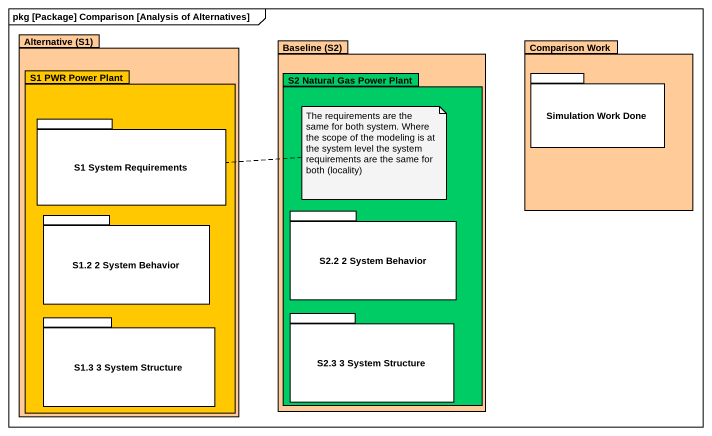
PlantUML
@startuml
mainframe pkg [Package] Comparison [Analysis of Alternatives]
package "Alternative (S1)" as Alternative_S1 #FFCC99 {
  package "S1 PWR Power Plant" as S1_PWR_Power_Plant #FFC800 {
    package "S1 System Requirements" as S1_System_Requirements {
    }
    package "S1.2 2 System Behavior" as S1_2_2_System_Behavior {
    }
    package "S1.3 3 System Structure" as S1_3_3_System_Structure {
    }
  }
}
package "Baseline (S2)" as Baseline_S2 #FFCC99 {
  package "S2 Natural Gas Power Plant" as S2_Natural_Gas_Power_Plant #00CC66 {
    package "S2.2 2 System Behavior" as S2_2_2_System_Behavior {
    }
    package "S2.3 3 System Structure" as S2_3_3_System_Structure {
    }
  }
}
package "Comparison Work" as Comparison_Work #FFCC99 {
  package "Simulation Work Done" as Simulation_Work_Done {
  }
}
note right of S1_System_Requirements : The requirements are the same for both system. Where the scope of the modeling is at the system level the system requirements are the same for both (locality)
@enduml
